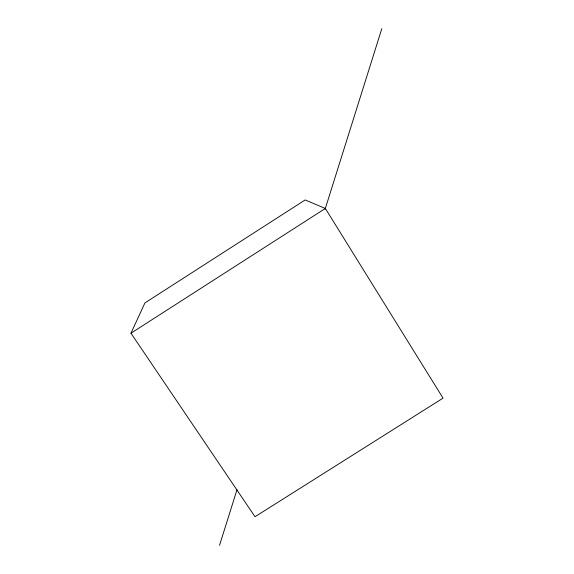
<?xml version="1.0" encoding="UTF-8"?>
<svg xmlns="http://www.w3.org/2000/svg" width="574" height="574" viewBox="0 0 574 574"><rect width="100%" height="100%" fill="white"/><g stroke="black" fill="none" stroke-linecap="round" stroke-linejoin="round"><path stroke-width="0.86" d="M219.541 545.3L236.997 489.708M325.114 209.166L381.796 28.7M130.965 333.207L144.921 302.928L305.138 199.953L325.336 208.455L443.035 398.141L255.014 516.736L130.965 333.207L325.336 208.455"/></g></svg>
